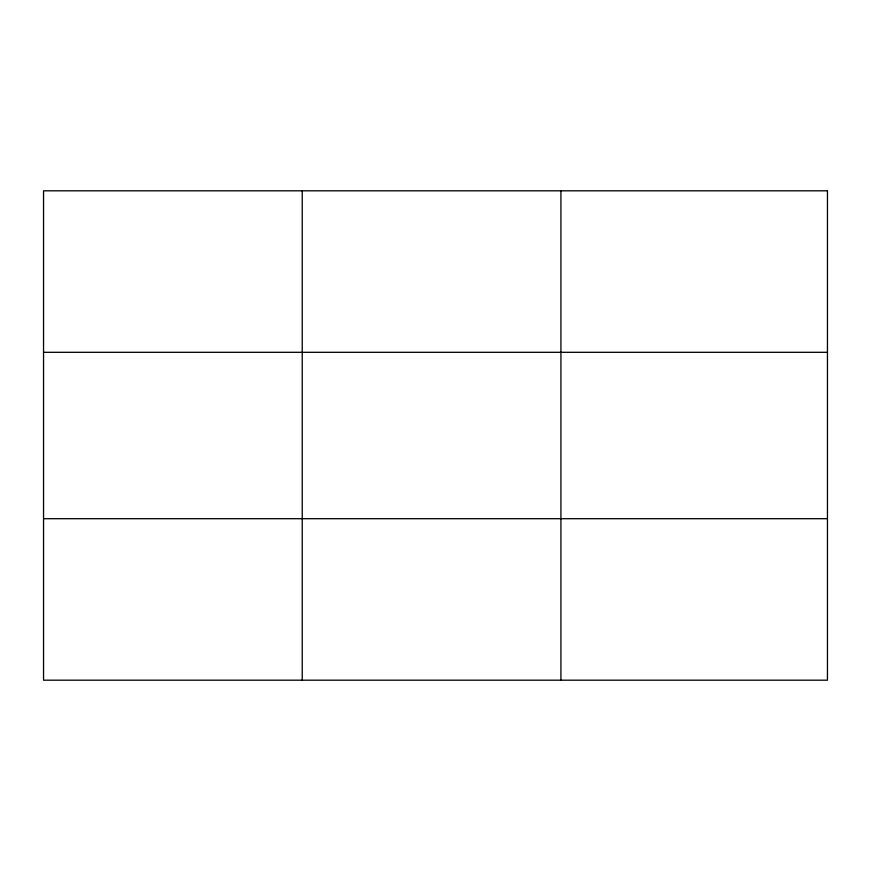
<?xml version="1.0" encoding="UTF-8"?>
<svg xmlns="http://www.w3.org/2000/svg" width="871" height="871" viewBox="0 0 871 871"><rect width="100%" height="100%" fill="white"/><g stroke="black" fill="none" stroke-linecap="round" stroke-linejoin="round"><path stroke-width="1.31" d="M302.237 190.814L302.237 680.186M560.924 190.814L560.924 680.186M43.55 352.309L827.45 352.309M43.55 518.691L827.45 518.691M827.45 190.814L827.45 680.186L43.55 680.186L43.55 190.814L827.45 190.814"/></g></svg>
